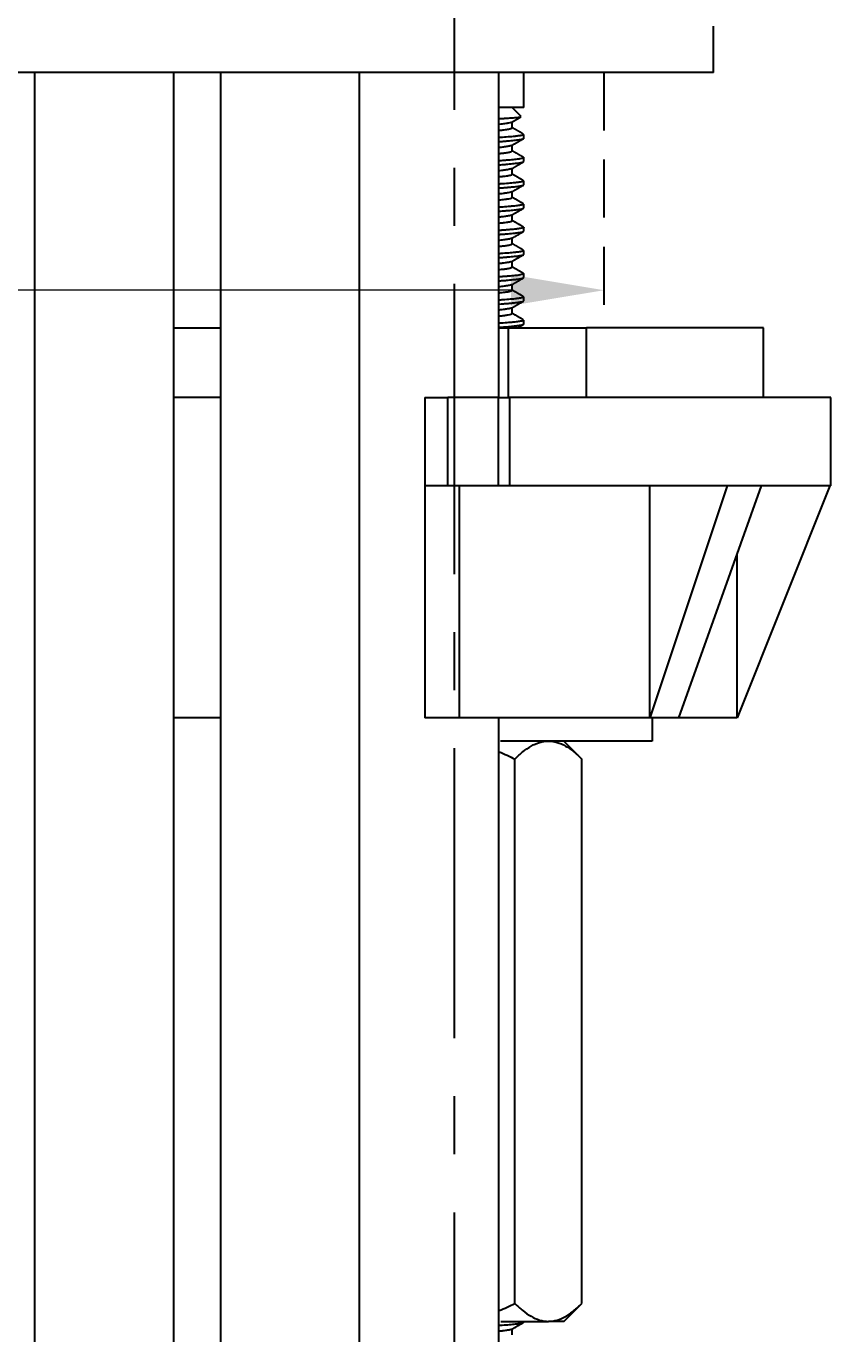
# Model space of a CAD drawing. Extents: x 0 to 790, y 0 to 579.
# Drawn here: x 174.8 to 209.4, y 217.5 to 273.8 of the extents above; entities that cross this region are included whole.
import ezdxf

# ---------------------------------------------------------------- set-up
doc = ezdxf.new("R2010")
doc.units = 0
doc.header["$LTSCALE"] = 10
doc.header["$MEASUREMENT"] = 0
doc.header["$PDMODE"] = 3
doc.header["$PDSIZE"] = -10
doc.linetypes.add('CENTER', pattern=[2, 1.25, -0.25, 0.25, -0.25])
doc.linetypes.add('HIDDEN', pattern=[0.375, 0.25, -0.125])
doc.layers.get('0').update_dxf_attribs({"linetype": 'CONTINUOUS'})
doc.layers.get('DEFPOINTS').update_dxf_attribs({"linetype": 'CONTINUOUS'})
doc.layers.add('1', color=7, linetype='CONTINUOUS')
doc.styles.add('Daelim Dimension', font='')
doc.styles.get('Daelim Dimension').set_extended_font_data('나눔고딕')
doc.dimstyles.new('DEFAULT', dxfattribs={"dimscale": 2, "dimtxt": 2, "dimasz": 2, "dimexe": 0, "dimexo": 2, "dimgap": 1, "dimtad": 1, "dimdec": 0, "dimzin": 9, "dimdsep": 46, "dimtxsty": 'Daelim Dimension', "dimcen": 0.5, "dimclrd": 5, "dimclre": 5, "dimclrt": 256, "dimadec": 1, "dimazin": 0, "dimtfac": 1, "dimtdec": 0, "dimtix": 1, "dimtmove": 0, "dimatfit": 3, "dimfxl": 1, "dimtolj": 1, "dimtzin": 1, "dimlwd": 9, "dimlwe": 9, "dimarcsym": 0})

# ---------------------------------------------------------------- blocks, each defined once
blk = doc.blocks.new('*D4')
at = {"color": 5, "lineweight": 9, "ltscale": 0.5, "transparency": 16777216}
for p, q in [((164.65, 262.413), (51.951, 262.413)), ((164.65, 262.289), (164.65, 262.413)), ((195.65, 262.413), (168.65, 262.413)), ((199.65, 262.289), (199.65, 262.413))]:
    blk.add_line(p, q, dxfattribs=at)
at = {"color": 5, "ltscale": 0.5, "transparency": 16777216}
for points in [[(168.65, 263.08), (168.65, 261.747), (164.65, 262.413)], [(195.65, 263.08), (195.65, 261.747), (199.65, 262.413)]]:
    blk.add_solid(points, dxfattribs=at)
at = {"layer": 'DEFPOINTS', "color": 0, "ltscale": 0.5, "transparency": 16777216}
for p in [(164.65, 266.289), (199.65, 266.289), (199.65, 262.413)]:
    blk.add_point(p, dxfattribs=at)
at = {"color": 7, "lineweight": -3, "ltscale": 0.5, "transparency": 16777216, "insert": (96.14, 271.052), "char_height": 10, "attachment_point": 5, "style": 'Daelim Dimension'}
blk.add_mtext('\\A1;설치구멍 %%C35', dxfattribs=at)

msp = doc.modelspace()

# ---------------------------------------------------------------- linework, layer by layer
at = {"color": 7, "linetype": 'HIDDEN', "lineweight": -3}
msp.add_line((199.65, 271.789), (199.65, 260.789), dxfattribs=at)
at = {"layer": '1', "color": 1, "linetype": 'CENTER', "lineweight": -3}
msp.add_line((193.194, 282.686), (193.194, 209.789), dxfattribs=at)
at = {"layer": '1', "color": 7, "linetype": 'Continuous', "lineweight": -3}
for p, q in [((204.379, 271.789), (204.379, 273.789)), ((204.379, 271.789), (159.879, 271.789)), ((175.125, 213.489), (175.125, 271.789)), ((181.125, 213.489), (181.125, 271.789)), ((183.125, 271.789), (183.125, 213.989)), ((189.125, 213.989), (189.125, 271.789)), ((195.125, 257.79), (195.125, 271.789)), ((196.194, 270.289), (196.194, 271.789)), ((196.194, 270.289), (195.125, 270.289)), ((196.081, 269.902), (195.694, 270.289)), ((196.091, 269.89), (196.089, 269.894)), ((195.694, 269.412), (195.694, 269.658)), ((196.194, 268.955), (196.194, 269.123)), ((195.694, 268.412), (195.694, 268.658)), ((195.694, 267.412), (195.694, 267.658)), ((196.194, 267.955), (196.194, 268.124)), ((196.194, 266.955), (196.194, 267.123)), ((195.694, 266.412), (195.694, 266.658)), ((196.194, 265.955), (196.194, 266.123)), ((195.694, 265.412), (195.694, 265.658)), ((196.194, 264.956), (196.194, 265.123)), ((195.694, 264.412), (195.694, 264.658)), ((196.194, 263.955), (196.194, 264.123)), ((195.694, 263.412), (195.694, 263.658)), ((196.194, 262.955), (196.194, 263.124)), ((195.694, 262.412), (195.694, 262.658)), ((196.194, 261.955), (196.194, 262.123)), ((195.694, 261.412), (195.694, 261.658)), ((196.194, 260.955), (196.194, 261.123)), ((181.125, 260.789), (182.029, 260.789)), ((182.029, 260.789), (183.125, 260.789)), ((195.125, 260.789), (195.529, 260.789)), ((195.529, 260.789), (198.907, 260.789)), ((195.529, 260.789), (195.529, 257.789)), ((206.529, 260.789), (198.907, 260.789)), ((198.907, 257.789), (198.907, 260.789)), ((206.529, 257.789), (206.529, 260.789)), ((182.029, 257.789), (181.125, 257.789)), ((183.125, 257.789), (182.029, 257.789)), ((191.929, 257.789), (192.929, 257.789)), ((191.929, 257.789), (191.929, 253.989)), ((195.092, 257.789), (192.929, 257.789)), ((192.929, 253.989), (192.929, 257.789)), ((195.092, 257.789), (195.589, 257.789)), ((195.092, 257.789), (195.092, 253.989)), ((209.429, 257.789), (195.589, 257.789)), ((195.589, 257.789), (195.589, 253.989)), ((209.429, 253.989), (209.429, 257.789)), ((191.929, 253.989), (191.929, 243.989)), ((192.929, 253.989), (191.929, 253.989)), ((195.092, 253.989), (192.929, 253.989)), ((193.418, 253.989), (193.418, 243.989)), ((195.589, 253.989), (195.092, 253.989)), ((204.96, 253.989), (195.589, 253.989)), ((201.627, 243.989), (201.627, 253.989)), ((204.961, 253.987), (201.627, 243.989)), ((202.877, 243.989), (206.443, 253.989)), ((206.443, 253.989), (204.98, 253.989)), ((209.39, 253.988), (205.396, 243.989)), ((209.388, 253.989), (206.443, 253.989)), ((209.39, 253.989), (209.389, 253.984)), ((209.429, 253.989), (209.39, 253.989)), ((205.396, 243.989), (205.396, 251.054)), ((181.929, 243.989), (181.125, 243.989)), ((183.179, 243.989), (181.929, 243.989)), ((193.418, 243.989), (191.929, 243.989)), ((201.627, 243.989), (193.418, 243.989)), ((195.125, 213.989), (195.125, 243.99)), ((202.877, 243.989), (201.627, 243.989)), ((201.729, 243.989), (201.729, 242.989)), ((205.396, 243.989), (202.877, 243.989)), ((201.729, 242.989), (195.193, 242.989)), ((198.703, 242.216), (197.929, 242.989)), ((195.816, 218.763), (195.816, 242.216)), ((198.703, 218.763), (198.703, 242.216)), ((197.929, 217.989), (198.703, 218.763)), ((195.205, 217.989), (197.26, 217.989)), ((195.694, 217.412), (195.694, 217.658)), ((196.194, 217.956), (196.194, 217.989)), ((197.929, 217.989), (197.26, 217.989))]:
    msp.add_line(p, q, dxfattribs=at)
msp.add_ellipse((182.253, 186.203), major_axis=(24.319, 67.744), ratio=0.178898, start_param=0.117727, end_param=0.119078, dxfattribs=at)
for points, knots in [([(195.152, 269.808), (195.216, 269.811), (195.278, 269.814), (195.36, 269.818), (195.384, 269.82), (195.429, 269.822), (195.452, 269.823), (195.518, 269.827), (195.559, 269.83), (195.677, 269.837), (195.746, 269.842), (195.837, 269.85), (195.866, 269.852), (195.904, 269.856), (195.917, 269.857), (195.94, 269.86), (195.951, 269.861), (196.004, 269.867), (196.035, 269.871), (196.069, 269.879), (196.077, 269.881), (196.083, 269.884)], [0, 0, 0, 0, 0.119659, 0.119659, 0.168104, 0.168104, 0.216549, 0.216549, 0.313438, 0.313438, 0.507218, 0.507218, 0.604108, 0.604108, 0.652553, 0.652553, 0.700998, 0.700998, 0.894777, 0.894777, 1, 1, 1, 1]), ([(195.122, 269.302), (195.209, 269.311), (195.286, 269.319), (195.422, 269.335), (195.481, 269.344), (195.542, 269.355), (195.554, 269.357), (195.576, 269.362), (195.586, 269.364), (195.614, 269.371), (195.63, 269.375), (195.671, 269.389), (195.687, 269.398), (195.693, 269.408), (195.694, 269.41), (195.694, 269.412)], [0, 0, 0, 0, 0.236641, 0.236641, 0.475192, 0.475192, 0.534829, 0.534829, 0.594467, 0.594467, 0.713742, 0.713742, 0.952292, 0.952292, 1, 1, 1, 1]), ([(195.675, 269.647), (195.669, 269.644), (195.661, 269.64), (195.626, 269.629), (195.59, 269.621), (195.531, 269.61), (195.519, 269.608), (195.492, 269.603), (195.479, 269.601), (195.436, 269.595), (195.404, 269.59), (195.304, 269.577), (195.228, 269.568), (195.139, 269.559), (195.136, 269.558), (195.134, 269.558)], [0, 0, 0, 0, 0.114485, 0.114485, 0.406541, 0.406541, 0.479555, 0.479555, 0.552569, 0.552569, 0.698597, 0.698597, 0.990654, 0.990654, 1, 1, 1, 1]), ([(196.194, 269.124), (196.194, 269.115), (196.181, 269.107), (196.15, 269.095), (196.143, 269.093), (196.127, 269.089), (196.118, 269.086), (196.089, 269.08), (196.067, 269.075), (195.991, 269.062), (195.929, 269.054), (195.835, 269.043), (195.816, 269.041), (195.786, 269.038), (195.775, 269.037), (195.755, 269.035), (195.701, 269.03), (195.644, 269.025), (195.5, 269.012), (195.394, 269.004), (195.249, 268.993), (195.22, 268.991), (195.165, 268.987), (195.139, 268.985), (195.114, 268.984)], [0, 0, 0, 0, 0.180884, 0.180884, 0.226839, 0.226839, 0.272795, 0.272795, 0.364707, 0.364707, 0.54853, 0.54853, 0.594486, 0.594486, 0.617464, 0.617464, 0.640442, 0.732353, 0.732353, 0.916177, 0.916177, 0.962132, 0.962132, 1, 1, 1, 1]), ([(195.148, 268.818), (195.188, 268.821), (195.226, 268.824), (195.322, 268.83), (195.378, 268.835), (195.458, 268.841), (195.485, 268.844), (195.536, 268.848), (195.561, 268.85), (195.635, 268.857), (195.681, 268.862), (195.81, 268.875), (195.885, 268.884), (195.965, 268.894), (195.98, 268.896), (196.009, 268.901), (196.023, 268.903), (196.062, 268.909), (196.085, 268.913), (196.143, 268.925), (196.169, 268.933), (196.19, 268.946), (196.193, 268.95), (196.194, 268.954), (196.194, 268.954), (196.194, 268.955)], [0, 0, 0, 0, 0.06063, 0.06063, 0.154194, 0.154194, 0.200976, 0.200976, 0.247758, 0.247758, 0.341321, 0.341321, 0.528449, 0.528449, 0.575231, 0.575231, 0.622013, 0.622013, 0.715576, 0.715576, 0.902704, 0.902704, 0.996268, 0.996268, 1, 1, 1, 1]), ([(195.148, 268.305), (195.17, 268.307), (195.192, 268.309), (195.253, 268.315), (195.31, 268.322), (195.362, 268.328), (195.395, 268.332), (195.411, 268.334), (195.488, 268.345), (195.539, 268.354), (195.6, 268.367), (195.627, 268.374), (195.647, 268.381), (195.659, 268.385), (195.665, 268.387), (195.685, 268.397), (195.693, 268.405), (195.694, 268.412)], [0, 0, 0, 0, 0.064451, 0.064451, 0.186521, 0.247555, 0.247555, 0.30859, 0.30859, 0.552728, 0.552728, 0.674797, 0.735831, 0.735831, 0.796866, 0.796866, 1, 1, 1, 1]), ([(195.68, 268.65), (195.677, 268.648), (195.674, 268.647), (195.666, 268.643), (195.661, 268.641), (195.649, 268.637), (195.642, 268.635), (195.62, 268.628), (195.602, 268.624), (195.542, 268.611), (195.491, 268.603), (195.415, 268.592), (195.399, 268.59), (195.366, 268.585), (195.349, 268.583), (195.295, 268.576), (195.257, 268.572), (195.195, 268.565), (195.173, 268.562), (195.15, 268.56)], [0, 0, 0, 0, 0.053238, 0.053238, 0.125576, 0.125576, 0.197914, 0.197914, 0.342591, 0.342591, 0.631943, 0.631943, 0.704281, 0.704281, 0.77662, 0.77662, 0.921296, 0.921296, 1, 1, 1, 1]), ([(195.677, 267.648), (195.664, 267.641), (195.644, 267.634), (195.6, 267.623), (195.58, 267.619), (195.547, 267.613), (195.535, 267.611), (195.51, 267.606), (195.497, 267.604), (195.428, 267.593), (195.363, 267.584), (195.252, 267.571), (195.212, 267.566), (195.156, 267.56), (195.141, 267.559), (195.126, 267.557)], [0, 0, 0, 0, 0.233943, 0.233943, 0.377292, 0.377292, 0.448966, 0.448966, 0.520641, 0.520641, 0.807338, 0.807338, 0.950687, 0.950687, 1, 1, 1, 1]), ([(195.136, 267.817), (195.181, 267.82), (195.225, 267.823), (195.326, 267.831), (195.382, 267.835), (195.543, 267.848), (195.639, 267.857), (195.769, 267.871), (195.809, 267.875), (195.866, 267.882), (195.884, 267.884), (195.919, 267.888), (195.936, 267.89), (196.015, 267.901), (196.066, 267.909), (196.124, 267.921), (196.141, 267.925), (196.16, 267.931), (196.166, 267.934), (196.176, 267.938), (196.18, 267.94), (196.19, 267.946), (196.193, 267.95), (196.194, 267.954)], [0, 0, 0, 0, 0.068114, 0.068114, 0.161678, 0.161678, 0.348804, 0.348804, 0.442367, 0.442367, 0.489149, 0.489149, 0.53593, 0.53593, 0.723057, 0.723057, 0.81662, 0.81662, 0.863401, 0.863401, 0.910183, 0.910183, 1, 1, 1, 1]), ([(196.179, 268.139), (196.181, 268.138), (196.182, 268.138), (196.186, 268.135), (196.189, 268.133), (196.193, 268.129), (196.194, 268.127), (196.194, 268.116), (196.182, 268.107), (196.132, 268.089), (196.094, 268.08), (196.031, 268.069), (196.017, 268.067), (195.989, 268.062), (195.974, 268.06), (195.927, 268.054), (195.893, 268.05), (195.782, 268.037), (195.697, 268.029), (195.576, 268.019), (195.551, 268.017), (195.5, 268.013), (195.474, 268.011), (195.394, 268.004), (195.338, 268), (195.238, 267.993), (195.195, 267.989), (195.15, 267.986)], [0, 0, 0, 0, 0.014115, 0.014115, 0.056117, 0.056117, 0.09812, 0.09812, 0.26613, 0.26613, 0.434141, 0.434141, 0.476144, 0.476144, 0.518146, 0.518146, 0.602151, 0.602151, 0.770162, 0.770162, 0.812165, 0.812165, 0.854167, 0.854167, 0.938172, 0.938172, 1, 1, 1, 1]), ([(195.132, 267.303), (195.149, 267.305), (195.165, 267.306), (195.202, 267.31), (195.223, 267.312), (195.262, 267.316), (195.281, 267.318), (195.373, 267.329), (195.437, 267.337), (195.517, 267.35), (195.542, 267.355), (195.575, 267.361), (195.585, 267.364), (195.604, 267.368), (195.613, 267.37), (195.654, 267.382), (195.675, 267.391), (195.691, 267.404), (195.694, 267.408), (195.694, 267.412)], [0, 0, 0, 0, 0.047116, 0.047116, 0.107212, 0.107212, 0.167309, 0.167309, 0.407695, 0.407695, 0.527887, 0.527887, 0.587984, 0.587984, 0.64808, 0.64808, 0.888466, 0.888466, 1, 1, 1, 1]), ([(196.194, 267.123), (196.193, 267.119), (196.191, 267.116), (196.182, 267.109), (196.179, 267.107), (196.169, 267.103), (196.164, 267.1), (196.132, 267.089), (196.095, 267.08), (196.02, 267.067), (195.992, 267.063), (195.945, 267.056), (195.921, 267.053), (195.894, 267.05), (195.876, 267.048), (195.867, 267.047), (195.783, 267.037), (195.698, 267.029), (195.507, 267.013), (195.401, 267.005), (195.255, 266.994), (195.226, 266.992), (195.177, 266.988), (195.157, 266.987), (195.138, 266.985)], [0, 0, 0, 0, 0.081588, 0.081588, 0.128369, 0.128369, 0.17515, 0.17515, 0.362276, 0.362276, 0.455839, 0.455839, 0.50262, 0.526011, 0.526011, 0.549402, 0.549402, 0.736527, 0.736527, 0.923653, 0.923653, 0.970434, 0.970434, 1, 1, 1, 1]), ([(195.138, 266.818), (195.184, 266.821), (195.228, 266.824), (195.329, 266.831), (195.385, 266.835), (195.491, 266.844), (195.542, 266.849), (195.615, 266.855), (195.639, 266.858), (195.685, 266.862), (195.707, 266.864), (195.815, 266.875), (195.89, 266.884), (195.984, 266.897), (196.013, 266.901), (196.051, 266.907), (196.063, 266.909), (196.086, 266.913), (196.097, 266.916), (196.145, 266.926), (196.171, 266.934), (196.19, 266.946), (196.194, 266.95), (196.194, 266.955), (196.194, 266.955), (196.194, 266.955)], [0, 0, 0, 0, 0.069197, 0.069197, 0.162203, 0.162203, 0.255209, 0.255209, 0.301713, 0.301713, 0.348216, 0.348216, 0.534228, 0.534228, 0.627235, 0.627235, 0.673738, 0.673738, 0.720241, 0.720241, 0.906254, 0.906254, 0.99926, 0.99926, 1, 1, 1, 1]), ([(195.679, 266.649), (195.678, 266.649), (195.677, 266.648), (195.673, 266.646), (195.668, 266.644), (195.657, 266.639), (195.651, 266.637), (195.617, 266.627), (195.579, 266.619), (195.507, 266.606), (195.48, 266.601), (195.436, 266.595), (195.42, 266.593), (195.388, 266.588), (195.371, 266.586), (195.294, 266.576), (195.226, 266.568), (195.151, 266.56)], [0, 0, 0, 0, 0.012848, 0.012848, 0.085862, 0.085862, 0.158876, 0.158876, 0.450933, 0.450933, 0.596961, 0.596961, 0.669975, 0.669975, 0.742989, 0.742989, 1, 1, 1, 1]), ([(196.194, 266.124), (196.194, 266.116), (196.182, 266.107), (196.146, 266.094), (196.131, 266.09), (196.107, 266.084), (196.102, 266.083), (196.092, 266.081), (196.087, 266.079), (196.07, 266.076), (196.058, 266.074), (195.996, 266.063), (195.934, 266.054), (195.824, 266.042), (195.784, 266.038), (195.72, 266.032), (195.698, 266.03), (195.652, 266.025), (195.629, 266.023), (195.509, 266.013), (195.403, 266.005), (195.24, 265.993), (195.191, 265.989), (195.14, 265.985)], [0, 0, 0, 0, 0.178569, 0.178569, 0.271575, 0.271575, 0.294827, 0.294827, 0.318078, 0.318078, 0.364581, 0.364581, 0.550594, 0.550594, 0.6436, 0.6436, 0.690103, 0.690103, 0.736606, 0.736606, 0.922619, 0.922619, 1, 1, 1, 1]), ([(195.142, 266.304), (195.144, 266.304), (195.147, 266.305), (195.235, 266.313), (195.31, 266.321), (195.393, 266.332), (195.41, 266.334), (195.44, 266.338), (195.455, 266.341), (195.498, 266.347), (195.524, 266.351), (195.593, 266.365), (195.628, 266.374), (195.665, 266.387), (195.675, 266.392), (195.688, 266.401), (195.692, 266.405), (195.694, 266.411), (195.694, 266.411), (195.694, 266.412)], [0, 0, 0, 0, 0.007752, 0.007752, 0.250001, 0.250001, 0.310563, 0.310563, 0.371125, 0.371125, 0.492249, 0.492249, 0.734498, 0.734498, 0.855622, 0.855622, 0.976746, 0.976746, 1, 1, 1, 1]), ([(195.15, 265.818), (195.192, 265.821), (195.233, 265.824), (195.303, 265.829), (195.331, 265.831), (195.387, 265.836), (195.415, 265.838), (195.549, 265.849), (195.742, 265.867), (195.891, 265.884), (196.018, 265.901), (196.069, 265.91), (196.145, 265.926), (196.171, 265.934), (196.187, 265.944), (196.19, 265.946), (196.193, 265.95), (196.194, 265.952), (196.194, 265.954)], [0, 0, 0, 0, 0.065513, 0.065513, 0.112576, 0.112576, 0.15964, 0.15964, 0.347894, 0.536149, 0.536149, 0.724403, 0.724403, 0.912658, 0.912658, 0.959721, 0.959721, 1, 1, 1, 1]), ([(195.679, 265.649), (195.675, 265.647), (195.671, 265.645), (195.656, 265.639), (195.643, 265.635), (195.62, 265.628), (195.611, 265.626), (195.593, 265.622), (195.583, 265.62), (195.53, 265.609), (195.477, 265.601), (195.384, 265.587), (195.333, 265.581), (195.277, 265.574), (195.238, 265.569), (195.218, 265.567), (195.177, 265.563), (195.156, 265.56), (195.135, 265.558)], [0, 0, 0, 0, 0.068808, 0.068808, 0.212156, 0.212156, 0.283831, 0.283831, 0.355505, 0.355505, 0.642202, 0.642202, 0.785551, 0.857225, 0.857225, 0.928899, 0.928899, 1, 1, 1, 1]), ([(195.142, 265.304), (195.176, 265.307), (195.209, 265.311), (195.26, 265.316), (195.279, 265.318), (195.316, 265.322), (195.334, 265.325), (195.386, 265.331), (195.418, 265.335), (195.506, 265.348), (195.555, 265.357), (195.603, 265.368), (195.612, 265.37), (195.628, 265.375), (195.636, 265.377), (195.657, 265.384), (195.668, 265.388), (195.688, 265.399), (195.694, 265.406), (195.694, 265.412)], [0, 0, 0, 0, 0.0969, 0.0969, 0.157462, 0.157462, 0.218025, 0.218025, 0.33915, 0.33915, 0.581399, 0.581399, 0.641961, 0.641961, 0.702524, 0.702524, 0.823648, 0.823648, 1, 1, 1, 1]), ([(195.115, 264.816), (195.125, 264.817), (195.134, 264.817), (195.159, 264.819), (195.205, 264.822), (195.249, 264.825), (195.336, 264.832), (195.392, 264.836), (195.551, 264.849), (195.647, 264.858), (195.755, 264.869), (195.776, 264.871), (195.816, 264.876), (195.835, 264.878), (195.891, 264.885), (195.926, 264.889), (196.019, 264.902), (196.07, 264.91), (196.118, 264.92), (196.127, 264.922), (196.143, 264.926), (196.15, 264.928), (196.169, 264.934), (196.188, 264.942), (196.194, 264.951), (196.194, 264.955)], [0, 0, 0, 0, 0.014155, 0.014155, 0.037133, 0.083089, 0.083089, 0.175002, 0.175002, 0.358827, 0.358827, 0.404783, 0.404783, 0.450739, 0.450739, 0.542652, 0.542652, 0.726477, 0.726477, 0.772433, 0.772433, 0.818389, 0.818389, 0.910302, 1, 1, 1, 1]), ([(196.194, 265.123), (196.194, 265.122), (196.193, 265.119), (196.191, 265.117), (196.189, 265.114), (196.187, 265.113), (196.18, 265.108), (196.171, 265.103), (196.134, 265.09), (196.097, 265.081), (196.023, 265.068), (195.995, 265.063), (195.948, 265.057), (195.932, 265.055), (195.898, 265.05), (195.88, 265.048), (195.788, 265.038), (195.704, 265.03), (195.561, 265.018), (195.511, 265.013), (195.431, 265.007), (195.403, 265.005), (195.348, 265.001), (195.319, 264.999), (195.242, 264.993), (195.191, 264.989), (195.14, 264.985)], [0, 0, 0, 0, 0.03181, 0.055201, 0.055201, 0.078591, 0.078591, 0.172154, 0.172154, 0.35928, 0.35928, 0.452843, 0.452843, 0.499625, 0.499625, 0.546406, 0.546406, 0.733532, 0.733532, 0.827095, 0.827095, 0.873877, 0.873877, 0.920658, 0.920658, 1, 1, 1, 1]), ([(195.127, 264.303), (195.199, 264.31), (195.265, 264.316), (195.395, 264.332), (195.457, 264.34), (195.522, 264.351), (195.534, 264.353), (195.557, 264.358), (195.568, 264.36), (195.599, 264.367), (195.617, 264.371), (195.662, 264.385), (195.681, 264.394), (195.691, 264.405), (195.693, 264.407), (195.693, 264.41), (195.694, 264.411), (195.694, 264.412)], [0, 0, 0, 0, 0.2, 0.2, 0.440384, 0.440384, 0.50048, 0.50048, 0.560577, 0.560577, 0.680769, 0.680769, 0.921153, 0.921153, 0.981249, 0.981249, 1, 1, 1, 1]), ([(195.679, 264.649), (195.665, 264.641), (195.641, 264.633), (195.59, 264.621), (195.57, 264.617), (195.536, 264.611), (195.523, 264.609), (195.498, 264.604), (195.484, 264.602), (195.413, 264.591), (195.311, 264.578), (195.189, 264.564), (195.145, 264.559)], [0, 0, 0, 0, 0.270835, 0.270835, 0.415511, 0.415511, 0.487849, 0.487849, 0.560187, 0.560187, 0.849538, 1, 1, 1, 1]), ([(196.194, 264.123), (196.193, 264.115), (196.182, 264.107), (196.154, 264.097), (196.147, 264.095), (196.132, 264.09), (196.123, 264.088), (196.095, 264.081), (196.074, 264.077), (196, 264.063), (195.938, 264.055), (195.847, 264.044), (195.828, 264.042), (195.788, 264.038), (195.767, 264.036), (195.703, 264.03), (195.658, 264.026), (195.515, 264.014), (195.41, 264.006), (195.267, 263.995), (195.237, 263.993), (195.178, 263.988), (195.148, 263.986), (195.117, 263.984)], [0, 0, 0, 0, 0.168642, 0.168642, 0.214869, 0.214869, 0.261097, 0.261097, 0.353552, 0.353552, 0.538463, 0.538463, 0.584691, 0.584691, 0.630918, 0.630918, 0.723374, 0.723374, 0.908285, 0.908285, 0.954512, 0.954512, 1, 1, 1, 1]), ([(195.151, 263.818), (195.196, 263.821), (195.239, 263.824), (195.338, 263.832), (195.394, 263.836), (195.474, 263.843), (195.5, 263.845), (195.538, 263.848), (195.551, 263.849), (195.576, 263.852), (195.637, 263.857), (195.694, 263.863), (195.822, 263.876), (195.896, 263.885), (195.974, 263.895), (195.989, 263.898), (196.017, 263.902), (196.031, 263.904), (196.069, 263.91), (196.091, 263.914), (196.147, 263.926), (196.173, 263.934), (196.19, 263.946), (196.193, 263.95), (196.194, 263.954)], [0, 0, 0, 0, 0.068525, 0.068525, 0.162652, 0.162652, 0.209716, 0.209716, 0.233247, 0.233247, 0.256779, 0.350906, 0.350906, 0.53916, 0.53916, 0.586224, 0.586224, 0.633288, 0.633288, 0.727415, 0.727415, 0.915669, 0.915669, 1, 1, 1, 1]), ([(196.184, 263.136), (196.19, 263.133), (196.193, 263.129), (196.194, 263.124), (196.194, 263.121), (196.191, 263.117), (196.189, 263.115), (196.181, 263.108), (196.172, 263.104), (196.137, 263.09), (196.1, 263.081), (196.038, 263.07), (196.025, 263.068), (195.997, 263.064), (195.983, 263.062), (195.937, 263.055), (195.903, 263.051), (195.794, 263.038), (195.71, 263.03), (195.59, 263.02), (195.566, 263.018), (195.515, 263.014), (195.437, 263.008), (195.355, 263.001), (195.247, 262.993), (195.195, 262.989), (195.142, 262.986)], [0, 0, 0, 0, 0.071039, 0.071039, 0.11373, 0.11373, 0.156421, 0.156421, 0.241804, 0.241804, 0.412569, 0.412569, 0.45526, 0.45526, 0.497951, 0.497951, 0.583334, 0.583334, 0.754099, 0.754099, 0.79679, 0.79679, 0.839481, 0.924863, 0.924863, 1, 1, 1, 1]), ([(195.68, 263.65), (195.671, 263.644), (195.657, 263.639), (195.63, 263.631), (195.622, 263.629), (195.605, 263.625), (195.596, 263.623), (195.566, 263.616), (195.544, 263.612), (195.469, 263.599), (195.408, 263.59), (195.32, 263.579), (195.302, 263.577), (195.264, 263.572), (195.244, 263.57), (195.199, 263.565), (195.172, 263.562), (195.144, 263.559)], [0, 0, 0, 0, 0.190366, 0.190366, 0.26204, 0.26204, 0.333714, 0.333714, 0.477063, 0.477063, 0.763761, 0.763761, 0.835435, 0.835435, 0.90711, 0.90711, 1, 1, 1, 1]), ([(195.152, 263.305), (195.161, 263.306), (195.17, 263.307), (195.219, 263.312), (195.278, 263.318), (195.332, 263.324), (195.367, 263.329), (195.384, 263.331), (195.464, 263.341), (195.518, 263.35), (195.584, 263.363), (195.612, 263.37), (195.635, 263.377), (195.649, 263.381), (195.655, 263.384), (195.683, 263.395), (195.694, 263.404), (195.694, 263.412)], [0, 0, 0, 0, 0.025391, 0.025391, 0.147461, 0.208497, 0.208497, 0.269532, 0.269532, 0.513673, 0.513673, 0.635744, 0.696779, 0.696779, 0.757815, 0.757815, 1, 1, 1, 1]), ([(195.676, 262.647), (195.672, 262.645), (195.667, 262.643), (195.639, 262.633), (195.606, 262.624), (195.551, 262.614), (195.539, 262.611), (195.515, 262.607), (195.502, 262.605), (195.461, 262.598), (195.431, 262.594), (195.335, 262.581), (195.261, 262.572), (195.162, 262.561), (195.146, 262.559), (195.129, 262.558)], [0, 0, 0, 0, 0.07639, 0.07639, 0.365742, 0.365742, 0.43808, 0.43808, 0.510417, 0.510417, 0.655093, 0.655093, 0.944444, 0.944444, 1, 1, 1, 1]), ([(195.139, 262.818), (195.158, 262.819), (195.177, 262.82), (195.226, 262.824), (195.255, 262.826), (195.343, 262.832), (195.398, 262.836), (195.557, 262.85), (195.653, 262.859), (195.781, 262.872), (195.821, 262.876), (195.877, 262.883), (195.895, 262.885), (195.929, 262.889), (195.945, 262.892), (196.023, 262.902), (196.073, 262.91), (196.129, 262.923), (196.145, 262.927), (196.164, 262.933), (196.169, 262.935), (196.179, 262.939), (196.182, 262.941), (196.191, 262.947), (196.193, 262.95), (196.194, 262.954)], [0, 0, 0, 0, 0.028818, 0.028818, 0.0756, 0.0756, 0.169164, 0.169164, 0.356292, 0.356292, 0.449856, 0.449856, 0.496638, 0.496638, 0.543419, 0.543419, 0.730547, 0.730547, 0.824111, 0.824111, 0.870893, 0.870893, 0.917675, 0.917675, 1, 1, 1, 1]), ([(195.128, 262.303), (195.134, 262.303), (195.14, 262.304), (195.167, 262.307), (195.188, 262.309), (195.229, 262.313), (195.249, 262.315), (195.344, 262.325), (195.41, 262.334), (195.495, 262.347), (195.521, 262.351), (195.556, 262.358), (195.567, 262.36), (195.588, 262.364), (195.597, 262.367), (195.642, 262.378), (195.667, 262.387), (195.688, 262.4), (195.692, 262.405), (195.694, 262.41), (195.694, 262.411), (195.694, 262.413)], [0, 0, 0, 0, 0.016221, 0.016221, 0.075859, 0.075859, 0.135496, 0.135496, 0.374045, 0.374045, 0.49332, 0.49332, 0.552957, 0.552957, 0.612595, 0.612595, 0.851144, 0.851144, 0.970419, 0.970419, 1, 1, 1, 1]), ([(196.194, 262.123), (196.194, 262.12), (196.191, 262.116), (196.184, 262.111), (196.181, 262.109), (196.172, 262.104), (196.167, 262.102), (196.137, 262.09), (196.101, 262.081), (196.028, 262.068), (196, 262.064), (195.955, 262.058), (195.939, 262.055), (195.905, 262.051), (195.887, 262.049), (195.795, 262.039), (195.711, 262.03), (195.522, 262.014), (195.417, 262.006), (195.273, 261.995), (195.243, 261.993), (195.186, 261.989), (195.158, 261.987), (195.13, 261.985)], [0, 0, 0, 0, 0.073664, 0.073664, 0.120167, 0.120167, 0.16667, 0.16667, 0.352681, 0.352681, 0.445687, 0.445687, 0.49219, 0.49219, 0.538692, 0.538692, 0.724704, 0.724704, 0.910715, 0.910715, 0.957218, 0.957218, 1, 1, 1, 1]), ([(195.141, 261.818), (195.192, 261.821), (195.241, 261.825), (195.345, 261.832), (195.401, 261.837), (195.506, 261.845), (195.557, 261.85), (195.617, 261.855), (195.629, 261.857), (195.652, 261.859), (195.664, 261.86), (195.698, 261.863), (195.72, 261.866), (195.827, 261.877), (195.9, 261.885), (195.993, 261.898), (196.021, 261.902), (196.058, 261.908), (196.07, 261.911), (196.092, 261.915), (196.102, 261.917), (196.149, 261.927), (196.174, 261.935), (196.191, 261.947), (196.193, 261.95), (196.194, 261.954)], [0, 0, 0, 0, 0.077097, 0.077097, 0.17066, 0.17066, 0.264224, 0.264224, 0.287614, 0.287614, 0.311005, 0.311005, 0.357787, 0.357787, 0.544914, 0.544914, 0.638478, 0.638478, 0.685259, 0.685259, 0.732041, 0.732041, 0.919168, 0.919168, 1, 1, 1, 1]), ([(195.681, 261.65), (195.68, 261.649), (195.679, 261.649), (195.674, 261.646), (195.67, 261.644), (195.659, 261.64), (195.653, 261.638), (195.633, 261.632), (195.618, 261.628), (195.562, 261.615), (195.514, 261.607), (195.441, 261.596), (195.426, 261.593), (195.394, 261.589), (195.378, 261.587), (195.326, 261.58), (195.29, 261.575), (195.218, 261.567), (195.182, 261.563), (195.146, 261.559)], [0, 0, 0, 0, 0.016052, 0.016052, 0.087727, 0.087727, 0.159401, 0.159401, 0.30275, 0.30275, 0.589448, 0.589448, 0.661123, 0.661123, 0.732797, 0.732797, 0.876146, 0.876146, 1, 1, 1, 1]), ([(195.146, 261.304), (195.22, 261.312), (195.287, 261.319), (195.365, 261.328), (195.382, 261.33), (195.414, 261.335), (195.43, 261.337), (195.475, 261.343), (195.502, 261.348), (195.575, 261.361), (195.614, 261.37), (195.655, 261.383), (195.667, 261.388), (195.683, 261.397), (195.689, 261.402), (195.693, 261.408), (195.694, 261.41), (195.694, 261.412)], [0, 0, 0, 0, 0.21289, 0.21289, 0.273926, 0.273926, 0.334961, 0.334961, 0.457031, 0.457031, 0.701172, 0.701172, 0.823242, 0.823242, 0.945312, 0.945312, 1, 1, 1, 1]), ([(195.141, 260.818), (195.192, 260.821), (195.242, 260.825), (195.319, 260.83), (195.348, 260.833), (195.403, 260.837), (195.431, 260.839), (195.564, 260.85), (195.659, 260.859), (195.785, 260.872), (195.825, 260.877), (195.88, 260.883), (195.907, 260.887), (195.932, 260.89), (195.948, 260.892), (195.956, 260.893), (196.026, 260.903), (196.076, 260.911), (196.15, 260.927), (196.174, 260.935), (196.189, 260.945), (196.191, 260.948), (196.193, 260.951), (196.194, 260.953), (196.194, 260.954)], [0, 0, 0, 0, 0.078594, 0.078594, 0.125376, 0.125376, 0.172158, 0.172158, 0.359286, 0.359286, 0.45285, 0.45285, 0.499631, 0.523022, 0.523022, 0.546413, 0.546413, 0.733541, 0.733541, 0.920669, 0.920669, 0.967451, 0.967451, 1, 1, 1, 1]), ([(196.194, 261.123), (196.193, 261.116), (196.183, 261.108), (196.15, 261.095), (196.135, 261.091), (196.108, 261.084), (196.098, 261.082), (196.077, 261.077), (196.065, 261.075), (196.004, 261.064), (195.944, 261.056), (195.835, 261.043), (195.796, 261.039), (195.733, 261.033), (195.711, 261.031), (195.666, 261.027), (195.643, 261.025), (195.524, 261.014), (195.419, 261.006), (195.253, 260.994), (195.199, 260.99), (195.143, 260.986)], [0, 0, 0, 0, 0.166171, 0.166171, 0.259733, 0.259733, 0.306514, 0.306514, 0.353296, 0.353296, 0.540421, 0.540421, 0.633983, 0.633983, 0.680765, 0.680765, 0.727546, 0.727546, 0.914671, 0.914671, 1, 1, 1, 1]), ([(195.816, 242.216), (195.929, 242.329), (196.044, 242.433), (196.276, 242.62), (196.393, 242.703), (196.633, 242.84), (196.755, 242.894), (196.942, 242.95), (197.005, 242.965), (197.1, 242.979), (197.132, 242.983), (197.196, 242.988), (197.228, 242.989), (197.26, 242.989)], [0, 0, 0, 0, 0.25, 0.25, 0.5, 0.5, 0.75, 0.75, 0.875, 0.875, 0.9375, 0.9375, 1, 1, 1, 1]), ([(197.26, 242.989), (197.386, 242.989), (197.511, 242.97), (197.758, 242.897), (197.88, 242.843), (198.031, 242.757), (198.061, 242.739), (198.122, 242.701), (198.152, 242.681), (198.241, 242.619), (198.3, 242.575), (198.475, 242.433), (198.59, 242.329), (198.703, 242.216)], [0, 0, 0, 0, 0.25, 0.25, 0.5, 0.5, 0.5625, 0.5625, 0.625, 0.625, 0.75, 0.75, 1, 1, 1, 1]), ([(195.816, 218.763), (195.929, 218.65), (196.044, 218.545), (196.276, 218.358), (196.393, 218.276), (196.633, 218.139), (196.755, 218.084), (196.942, 218.028), (197.005, 218.014), (197.1, 217.999), (197.132, 217.995), (197.196, 217.99), (197.228, 217.989), (197.26, 217.989)], [0, 0, 0, 0, 0.25, 0.25, 0.5, 0.5, 0.75, 0.75, 0.875, 0.875, 0.9375, 0.9375, 1, 1, 1, 1]), ([(197.26, 217.989), (197.386, 217.989), (197.511, 218.009), (197.758, 218.082), (197.88, 218.136), (198.031, 218.222), (198.061, 218.24), (198.122, 218.278), (198.152, 218.298), (198.241, 218.36), (198.3, 218.404), (198.475, 218.545), (198.59, 218.65), (198.703, 218.763)], [0, 0, 0, 0, 0.25, 0.25, 0.5, 0.5, 0.5625, 0.5625, 0.625, 0.625, 0.75, 0.75, 1, 1, 1, 1]), ([(195.144, 217.818), (195.153, 217.819), (195.178, 217.82), (195.203, 217.822), (195.233, 217.824), (195.247, 217.825), (195.38, 217.835), (195.487, 217.843), (195.681, 217.861), (195.767, 217.87), (195.863, 217.881), (195.881, 217.883), (195.916, 217.888), (195.933, 217.89), (195.98, 217.896), (196.009, 217.9), (196.086, 217.913), (196.126, 217.921), (196.159, 217.931), (196.165, 217.933), (196.175, 217.937), (196.179, 217.939), (196.19, 217.945), (196.193, 217.95), (196.194, 217.954), (196.194, 217.955), (196.194, 217.955)], [0, 0, 0, 0, 0.014509, 0.037761, 0.037761, 0.061012, 0.061012, 0.247024, 0.247024, 0.433036, 0.433036, 0.479538, 0.479538, 0.526041, 0.526041, 0.619047, 0.619047, 0.805059, 0.805059, 0.851562, 0.851562, 0.898065, 0.898065, 0.991071, 0.991071, 1, 1, 1, 1]), ([(195.678, 217.648), (195.669, 217.644), (195.658, 217.64), (195.637, 217.633), (195.63, 217.631), (195.613, 217.627), (195.605, 217.625), (195.576, 217.618), (195.554, 217.614), (195.482, 217.601), (195.423, 217.593), (195.337, 217.581), (195.319, 217.579), (195.282, 217.575), (195.263, 217.572), (195.214, 217.567), (195.184, 217.563), (195.152, 217.56)], [0, 0, 0, 0, 0.153302, 0.153302, 0.227005, 0.227005, 0.300708, 0.300708, 0.448113, 0.448113, 0.742925, 0.742925, 0.816628, 0.816628, 0.890331, 0.890331, 1, 1, 1, 1])]:
    msp.add_open_spline(points, degree=3, knots=knots, dxfattribs=at)
for points, degree in [([(195.671, 269.644), (195.866, 269.758), (196.062, 269.871)], 2), ([(196.19, 269.133), (195.942, 269.277), (195.694, 269.421)], 2), ([(195.676, 268.647), (195.934, 268.797), (196.191, 268.946)], 2), ([(196.186, 268.135), (195.94, 268.278), (195.694, 268.421)], 2), ([(195.672, 267.645), (195.929, 267.794), (196.186, 267.943)], 2), ([(196.191, 267.132), (195.942, 267.276), (195.694, 267.421)], 2), ([(195.675, 266.647), (195.933, 266.796), (196.19, 266.946)], 2), ([(195.674, 265.646), (195.931, 265.796), (196.189, 265.945)], 2), ([(196.185, 266.136), (195.939, 266.278), (195.694, 266.421)], 2), ([(196.191, 265.132), (195.943, 265.276), (195.694, 265.421)], 2), ([(195.673, 264.646), (195.931, 264.795), (196.188, 264.944)], 2), ([(196.186, 264.135), (195.94, 264.278), (195.694, 264.421)], 2), ([(195.676, 263.647), (195.933, 263.797), (196.19, 263.946)], 2), ([(196.191, 263.133), (195.942, 263.277), (195.694, 263.421)], 2), ([(195.671, 262.645), (195.929, 262.794), (196.186, 262.943)], 2), ([(196.188, 262.134), (195.941, 262.277), (195.694, 262.421)], 2), ([(195.677, 261.648), (195.934, 261.797), (196.191, 261.946)], 2), ([(196.189, 261.134), (195.941, 261.277), (195.694, 261.421)], 2), ([(195.92, 260.789), (196.053, 260.866), (196.185, 260.943)], 2), ([(195.132, 242.526), (195.364, 242.432), (195.592, 242.328), (195.816, 242.216)], 3), ([(195.132, 218.453), (195.364, 218.546), (195.592, 218.651), (195.816, 218.763)], 3), ([(195.673, 217.645), (195.93, 217.795), (196.188, 217.944)], 2)]:
    msp.add_open_spline(points, degree=degree, dxfattribs=at)

# ---------------------------------------------------------------- dimensions: what is measured, and where the dimension line sits
at = {"color": 5, "lineweight": -3, "ltscale": 0.5}
dim = msp.add_linear_dim(base=(199.65, 262.413), p1=(164.65, 266.289), p2=(199.65, 266.289), text='설치구멍 %%C<>', dimstyle='DEFAULT', override={"dimtxt": 5, "dimclrd": 5, "dimclre": 5, "dimclrt": 7}, dxfattribs=at)
dim.commit()
dim.dimension.update_dxf_attribs({"geometry": '*D4', "text_midpoint": (96.14, 262.413), "dimtype": 128})

doc.saveas('drawing.dxf')
